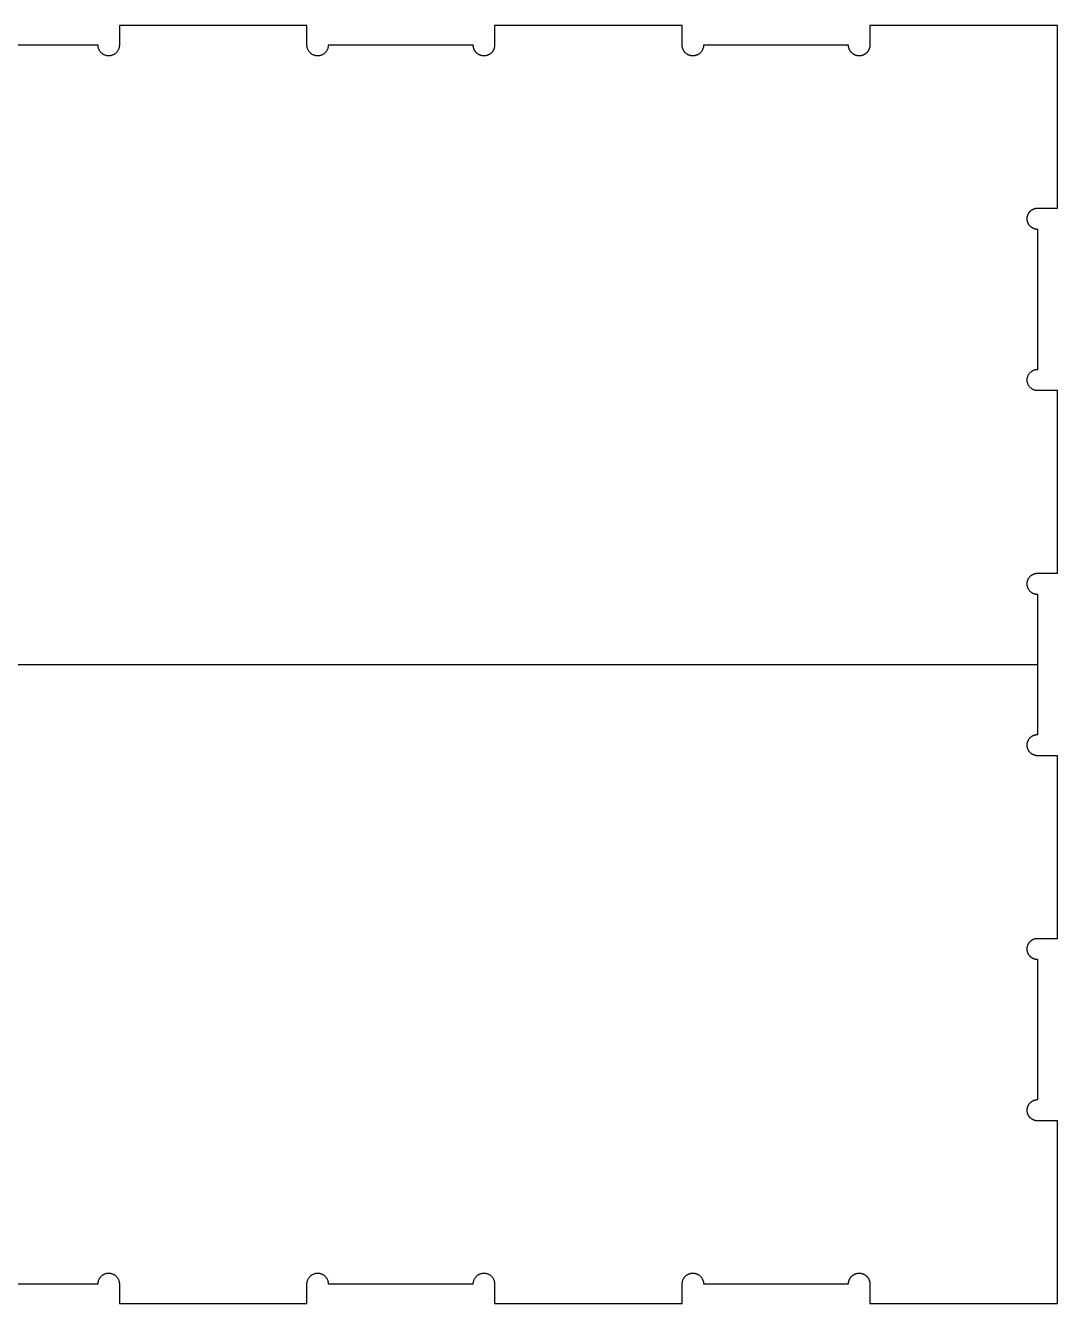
# Model space of a CAD drawing. Header units: millimetres. Extents: x -3003 to 2440, y -88 to 1748.
# Drawn here: x -1876.6 to -1561.6, y 630.9 to 1020.9 of the extents above; entities that cross this region are included whole.
import ezdxf

# ---------------------------------------------------------------- set-up
doc = ezdxf.new("R2010")
doc.units = ezdxf.units.MM
doc.header["$MEASUREMENT"] = 0
doc.layers.add('LAID OUT PARTS', color=7, linetype='Continuous', true_color=0x000000)

msp = doc.modelspace()

# ---------------------------------------------------------------- linework, layer by layer
at = {"layer": 'LAID OUT PARTS'}
for p, q in [((-2111.62, 825.86, -6), (-1567.62, 825.86, -6)), ((-2111.62, 825.86), (-1567.62, 825.86))]:
    msp.add_line(p, q, dxfattribs=at)
for points in [[(-1790.71, 1020.86, -6), (-1819.35, 1020.86, -6), (-1847.98, 1020.86, -6)], [(-1847.98, 1020.86, -6), (-1847.98, 1020.86, -3), (-1847.98, 1020.86)], [(-1790.71, 1020.86), (-1819.35, 1020.86), (-1847.98, 1020.86)], [(-1847.98, 1020.86, -6), (-1847.98, 1017.86, -6), (-1847.98, 1014.86, -6)], [(-1847.98, 1020.86), (-1847.98, 1017.86), (-1847.98, 1014.86)], [(-1790.71, 1020.86, -3), (-1819.35, 1020.86, -3), (-1847.98, 1020.86, -3)], [(-1847.98, 1020.86, -3), (-1847.98, 1017.86, -3), (-1847.98, 1014.86, -3)], [(-1819.35, 1020.86, -6), (-1819.35, 1020.86, -3), (-1819.35, 1020.86)], [(-1790.71, 1014.86, -6), (-1790.71, 1017.86, -6), (-1790.71, 1020.86, -6)], [(-1790.71, 1020.86, -6), (-1790.71, 1020.86, -3), (-1790.71, 1020.86)], [(-1790.71, 1014.86), (-1790.71, 1017.86), (-1790.71, 1020.86)], [(-1790.71, 1014.86, -3), (-1790.71, 1017.86, -3), (-1790.71, 1020.86, -3)], [(-1676.16, 1020.86, -6), (-1704.8, 1020.86, -6), (-1733.44, 1020.86, -6)], [(-1733.44, 1020.86, -6), (-1733.44, 1020.86, -3), (-1733.44, 1020.86)], [(-1676.16, 1020.86), (-1704.8, 1020.86), (-1733.44, 1020.86)], [(-1733.44, 1020.86, -6), (-1733.44, 1017.86, -6), (-1733.44, 1014.86, -6)], [(-1733.44, 1020.86), (-1733.44, 1017.86), (-1733.44, 1014.86)], [(-1676.16, 1020.86, -3), (-1704.8, 1020.86, -3), (-1733.44, 1020.86, -3)], [(-1733.44, 1020.86, -3), (-1733.44, 1017.86, -3), (-1733.44, 1014.86, -3)], [(-1704.8, 1020.86, -6), (-1704.8, 1020.86, -3), (-1704.8, 1020.86)], [(-1676.16, 1014.86, -6), (-1676.16, 1017.86, -6), (-1676.16, 1020.86, -6)], [(-1676.16, 1020.86, -6), (-1676.16, 1020.86, -3), (-1676.16, 1020.86)], [(-1676.16, 1014.86), (-1676.16, 1017.86), (-1676.16, 1020.86)], [(-1676.16, 1014.86, -3), (-1676.16, 1017.86, -3), (-1676.16, 1020.86, -3)], [(-1561.62, 1020.86, -6), (-1590.25, 1020.86, -6), (-1618.89, 1020.86, -6)], [(-1618.89, 1020.86, -6), (-1618.89, 1020.86, -3), (-1618.89, 1020.86)], [(-1561.62, 1020.86), (-1590.25, 1020.86), (-1618.89, 1020.86)], [(-1618.89, 1020.86, -6), (-1618.89, 1017.86, -6), (-1618.89, 1014.86, -6)], [(-1618.89, 1020.86), (-1618.89, 1017.86), (-1618.89, 1014.86)], [(-1561.62, 1020.86, -3), (-1590.25, 1020.86, -3), (-1618.89, 1020.86, -3)], [(-1618.89, 1020.86, -3), (-1618.89, 1017.86, -3), (-1618.89, 1014.86, -3)], [(-1590.25, 1020.86, -6), (-1590.25, 1020.86, -3), (-1590.25, 1020.86)], [(-1561.62, 965.15, -6), (-1561.62, 992.29, -6), (-1561.62, 1020.86, -6)], [(-1561.62, 1020.86, -6), (-1561.62, 1020.86, -3), (-1561.62, 1020.86)], [(-1561.62, 965.15), (-1561.62, 992.29), (-1561.62, 1020.86)], [(-1561.62, 965.15, -3), (-1561.62, 992.29, -3), (-1561.62, 1020.86, -3)], [(-1854.48, 1014.86, -6), (-1876.62, 1014.86, -6), (-1898.75, 1014.86, -6)], [(-1854.48, 1014.86), (-1876.62, 1014.86), (-1898.75, 1014.86)], [(-1854.48, 1014.86, -3), (-1876.62, 1014.86, -3), (-1898.75, 1014.86, -3)], [(-1876.62, 1014.86, -6), (-1876.62, 1014.86, -3), (-1876.62, 1014.86)], [(-1854.48, 1014.86, -6), (-1854.48, 1014.86, -3), (-1854.48, 1014.86)], [(-1847.98, 1017.86, -6), (-1847.98, 1017.86, -3), (-1847.98, 1017.86)], [(-1847.98, 1014.86, -6), (-1847.98, 1014.86, -3), (-1847.98, 1014.86)], [(-1790.71, 1017.86, -6), (-1790.71, 1017.86, -3), (-1790.71, 1017.86)], [(-1790.71, 1014.86, -6), (-1790.71, 1014.86, -3), (-1790.71, 1014.86)], [(-1739.94, 1014.86, -6), (-1762.07, 1014.86, -6), (-1784.21, 1014.86, -6)], [(-1784.21, 1014.86, -6), (-1784.21, 1014.86, -3), (-1784.21, 1014.86)], [(-1739.94, 1014.86), (-1762.07, 1014.86), (-1784.21, 1014.86)], [(-1739.94, 1014.86, -3), (-1762.07, 1014.86, -3), (-1784.21, 1014.86, -3)], [(-1762.07, 1014.86, -6), (-1762.07, 1014.86, -3), (-1762.07, 1014.86)], [(-1739.94, 1014.86, -6), (-1739.94, 1014.86, -3), (-1739.94, 1014.86)], [(-1733.44, 1017.86, -6), (-1733.44, 1017.86, -3), (-1733.44, 1017.86)], [(-1733.44, 1014.86, -6), (-1733.44, 1014.86, -3), (-1733.44, 1014.86)], [(-1676.16, 1017.86, -6), (-1676.16, 1017.86, -3), (-1676.16, 1017.86)], [(-1676.16, 1014.86, -6), (-1676.16, 1014.86, -3), (-1676.16, 1014.86)], [(-1625.39, 1014.86, -6), (-1647.53, 1014.86, -6), (-1669.66, 1014.86, -6)], [(-1669.66, 1014.86, -6), (-1669.66, 1014.86, -3), (-1669.66, 1014.86)], [(-1625.39, 1014.86), (-1647.53, 1014.86), (-1669.66, 1014.86)], [(-1625.39, 1014.86, -3), (-1647.53, 1014.86, -3), (-1669.66, 1014.86, -3)], [(-1647.53, 1014.86, -6), (-1647.53, 1014.86, -3), (-1647.53, 1014.86)], [(-1625.39, 1014.86, -6), (-1625.39, 1014.86, -3), (-1625.39, 1014.86)], [(-1618.89, 1017.86, -6), (-1618.89, 1017.86, -3), (-1618.89, 1017.86)], [(-1618.89, 1014.86, -6), (-1618.89, 1014.86, -3), (-1618.89, 1014.86)], [(-1851.23, 1011.61, -6), (-1851.23, 1011.61, -3), (-1851.23, 1011.61)], [(-1787.46, 1011.61, -6), (-1787.46, 1011.61, -3), (-1787.46, 1011.61)], [(-1738.98, 1012.57, -6), (-1738.98, 1012.57, -3), (-1738.98, 1012.57)], [(-1736.69, 1011.61, -6), (-1736.69, 1011.61, -3), (-1736.69, 1011.61)], [(-1734.39, 1012.57, -6), (-1734.39, 1012.57, -3), (-1734.39, 1012.57)], [(-1672.91, 1011.61, -6), (-1672.91, 1011.61, -3), (-1672.91, 1011.61)], [(-1624.44, 1012.57, -6), (-1624.44, 1012.57, -3), (-1624.44, 1012.57)], [(-1622.14, 1011.61, -6), (-1622.14, 1011.61, -3), (-1622.14, 1011.61)], [(-1619.84, 1012.57, -6), (-1619.84, 1012.57, -3), (-1619.84, 1012.57)], [(-1561.62, 992.65, -6), (-1561.62, 992.65, -3), (-1561.62, 992.65)], [(-1569.92, 964.2, -6), (-1569.92, 964.2, -3), (-1569.92, 964.2)], [(-1567.62, 965.15, -6), (-1567.62, 965.15, -3), (-1567.62, 965.15)], [(-1567.62, 965.15, -6), (-1564.62, 965.15, -6), (-1561.62, 965.15, -6)], [(-1567.62, 965.15), (-1564.62, 965.15), (-1561.62, 965.15)], [(-1567.62, 965.15, -3), (-1564.62, 965.15, -3), (-1561.62, 965.15, -3)], [(-1564.62, 965.15, -6), (-1564.62, 965.15, -3), (-1564.62, 965.15)], [(-1561.62, 965.15, -6), (-1561.62, 965.15, -3), (-1561.62, 965.15)], [(-1570.87, 961.9, -6), (-1570.87, 961.9, -3), (-1570.87, 961.9)], [(-1569.92, 959.6, -6), (-1569.92, 959.6, -3), (-1569.92, 959.6)], [(-1567.62, 915.94, -6), (-1567.62, 936.58, -6), (-1567.62, 958.65, -6)], [(-1567.62, 958.65, -6), (-1567.62, 958.65, -3), (-1567.62, 958.65)], [(-1567.62, 915.94), (-1567.62, 936.58), (-1567.62, 958.65)], [(-1567.62, 915.94, -3), (-1567.62, 936.58, -3), (-1567.62, 958.65, -3)], [(-1567.62, 936.94, -6), (-1567.62, 936.94, -3), (-1567.62, 936.94)], [(-1570.87, 912.69, -6), (-1570.87, 912.69, -3), (-1570.87, 912.69)], [(-1567.62, 915.94, -6), (-1567.62, 915.94, -3), (-1567.62, 915.94)], [(-1561.62, 909.44, -6), (-1564.62, 909.44, -6), (-1567.62, 909.44, -6)], [(-1567.62, 909.44, -6), (-1567.62, 909.44, -3), (-1567.62, 909.44)], [(-1561.62, 909.44), (-1564.62, 909.44), (-1567.62, 909.44)], [(-1561.62, 909.44, -3), (-1564.62, 909.44, -3), (-1567.62, 909.44, -3)], [(-1564.62, 909.44, -6), (-1564.62, 909.44, -3), (-1564.62, 909.44)], [(-1561.62, 853.72, -6), (-1561.62, 880.86, -6), (-1561.62, 909.44, -6)], [(-1561.62, 909.44, -6), (-1561.62, 909.44, -3), (-1561.62, 909.44)], [(-1561.62, 853.72), (-1561.62, 880.86), (-1561.62, 909.44)], [(-1561.62, 853.72, -3), (-1561.62, 880.86, -3), (-1561.62, 909.44, -3)], [(-1561.62, 881.22, -6), (-1561.62, 881.22, -3), (-1561.62, 881.22)], [(-1570.87, 850.47, -6), (-1570.87, 850.47, -3), (-1570.87, 850.47)], [(-1567.62, 853.72, -6), (-1567.62, 853.72, -3), (-1567.62, 853.72)], [(-1567.62, 853.72, -6), (-1564.62, 853.72, -6), (-1561.62, 853.72, -6)], [(-1567.62, 853.72), (-1564.62, 853.72), (-1561.62, 853.72)], [(-1567.62, 853.72, -3), (-1564.62, 853.72, -3), (-1561.62, 853.72, -3)], [(-1564.62, 853.72, -6), (-1564.62, 853.72, -3), (-1564.62, 853.72)], [(-1561.62, 853.72, -6), (-1561.62, 853.72, -3), (-1561.62, 853.72)], [(-1567.62, 804.51, -6), (-1567.62, 825.15, -6), (-1567.62, 847.22, -6)], [(-1567.62, 847.22, -6), (-1567.62, 847.22, -3), (-1567.62, 847.22)], [(-1567.62, 804.51), (-1567.62, 825.15), (-1567.62, 847.22)], [(-1567.62, 804.51, -3), (-1567.62, 825.15, -3), (-1567.62, 847.22, -3)], [(-1567.62, 825.51, -6), (-1567.62, 825.51, -3), (-1567.62, 825.51)], [(-1569.92, 803.56, -6), (-1569.92, 803.56, -3), (-1569.92, 803.56)], [(-1567.62, 804.51, -6), (-1567.62, 804.51, -3), (-1567.62, 804.51)], [(-1570.87, 801.26, -6), (-1570.87, 801.26, -3), (-1570.87, 801.26)], [(-1569.92, 798.96, -6), (-1569.92, 798.96, -3), (-1569.92, 798.96)], [(-1561.62, 798.01, -6), (-1564.62, 798.01, -6), (-1567.62, 798.01, -6)], [(-1567.62, 798.01, -6), (-1567.62, 798.01, -3), (-1567.62, 798.01)], [(-1561.62, 798.01), (-1564.62, 798.01), (-1567.62, 798.01)], [(-1561.62, 798.01, -3), (-1564.62, 798.01, -3), (-1567.62, 798.01, -3)], [(-1564.62, 798.01, -6), (-1564.62, 798.01, -3), (-1564.62, 798.01)], [(-1561.62, 742.29, -6), (-1561.62, 769.44, -6), (-1561.62, 798.01, -6)], [(-1561.62, 798.01, -6), (-1561.62, 798.01, -3), (-1561.62, 798.01)], [(-1561.62, 742.29), (-1561.62, 769.44), (-1561.62, 798.01)], [(-1561.62, 742.29, -3), (-1561.62, 769.44, -3), (-1561.62, 798.01, -3)], [(-1561.62, 769.79, -6), (-1561.62, 769.79, -3), (-1561.62, 769.79)], [(-1569.92, 741.34, -6), (-1569.92, 741.34, -3), (-1569.92, 741.34)], [(-1567.62, 742.29, -6), (-1567.62, 742.29, -3), (-1567.62, 742.29)], [(-1567.62, 742.29, -6), (-1564.62, 742.29, -6), (-1561.62, 742.29, -6)], [(-1567.62, 742.29), (-1564.62, 742.29), (-1561.62, 742.29)], [(-1567.62, 742.29, -3), (-1564.62, 742.29, -3), (-1561.62, 742.29, -3)], [(-1564.62, 742.29, -6), (-1564.62, 742.29, -3), (-1564.62, 742.29)], [(-1561.62, 742.29, -6), (-1561.62, 742.29, -3), (-1561.62, 742.29)], [(-1570.87, 739.04, -6), (-1570.87, 739.04, -3), (-1570.87, 739.04)], [(-1569.92, 736.75, -6), (-1569.92, 736.75, -3), (-1569.92, 736.75)], [(-1567.62, 693.08, -6), (-1567.62, 713.72, -6), (-1567.62, 735.79, -6)], [(-1567.62, 735.79, -6), (-1567.62, 735.79, -3), (-1567.62, 735.79)], [(-1567.62, 693.08), (-1567.62, 713.72), (-1567.62, 735.79)], [(-1567.62, 693.08, -3), (-1567.62, 713.72, -3), (-1567.62, 735.79, -3)], [(-1567.62, 714.08, -6), (-1567.62, 714.08, -3), (-1567.62, 714.08)], [(-1569.92, 692.13, -6), (-1569.92, 692.13, -3), (-1569.92, 692.13)], [(-1567.62, 693.08, -6), (-1567.62, 693.08, -3), (-1567.62, 693.08)], [(-1570.87, 689.83, -6), (-1570.87, 689.83, -3), (-1570.87, 689.83)], [(-1569.92, 687.53, -6), (-1569.92, 687.53, -3), (-1569.92, 687.53)], [(-1561.62, 686.58, -6), (-1564.62, 686.58, -6), (-1567.62, 686.58, -6)], [(-1567.62, 686.58, -6), (-1567.62, 686.58, -3), (-1567.62, 686.58)], [(-1561.62, 686.58), (-1564.62, 686.58), (-1567.62, 686.58)], [(-1561.62, 686.58, -3), (-1564.62, 686.58, -3), (-1567.62, 686.58, -3)], [(-1564.62, 686.58, -6), (-1564.62, 686.58, -3), (-1564.62, 686.58)], [(-1561.62, 630.86, -6), (-1561.62, 658.01, -6), (-1561.62, 686.58, -6)], [(-1561.62, 686.58, -6), (-1561.62, 686.58, -3), (-1561.62, 686.58)], [(-1561.62, 630.86), (-1561.62, 658.01), (-1561.62, 686.58)], [(-1561.62, 630.86, -3), (-1561.62, 658.01, -3), (-1561.62, 686.58, -3)], [(-1561.62, 658.36, -6), (-1561.62, 658.36, -3), (-1561.62, 658.36)], [(-1851.23, 640.11, -6), (-1851.23, 640.11, -3), (-1851.23, 640.11)], [(-1787.46, 640.11, -6), (-1787.46, 640.11, -3), (-1787.46, 640.11)], [(-1736.69, 640.11, -6), (-1736.69, 640.11, -3), (-1736.69, 640.11)], [(-1672.91, 640.11, -6), (-1672.91, 640.11, -3), (-1672.91, 640.11)], [(-1622.14, 640.11, -6), (-1622.14, 640.11, -3), (-1622.14, 640.11)], [(-1898.75, 636.86, -6), (-1876.62, 636.86, -6), (-1854.48, 636.86, -6)], [(-1898.75, 636.86), (-1876.62, 636.86), (-1854.48, 636.86)], [(-1898.75, 636.86, -3), (-1876.62, 636.86, -3), (-1854.48, 636.86, -3)], [(-1854.48, 636.86, -6), (-1854.48, 636.86, -3), (-1854.48, 636.86)], [(-1847.98, 636.86, -6), (-1847.98, 636.86, -3), (-1847.98, 636.86)], [(-1847.98, 636.86, -6), (-1847.98, 633.86, -6), (-1847.98, 630.86, -6)], [(-1847.98, 636.86), (-1847.98, 633.86), (-1847.98, 630.86)], [(-1847.98, 636.86, -3), (-1847.98, 633.86, -3), (-1847.98, 630.86, -3)], [(-1790.71, 630.86, -6), (-1790.71, 633.86, -6), (-1790.71, 636.86, -6)], [(-1790.71, 636.86, -6), (-1790.71, 636.86, -3), (-1790.71, 636.86)], [(-1790.71, 630.86), (-1790.71, 633.86), (-1790.71, 636.86)], [(-1790.71, 630.86, -3), (-1790.71, 633.86, -3), (-1790.71, 636.86, -3)], [(-1784.21, 636.86, -6), (-1784.21, 636.86, -3), (-1784.21, 636.86)], [(-1784.21, 636.86, -6), (-1762.07, 636.86, -6), (-1739.94, 636.86, -6)], [(-1784.21, 636.86), (-1762.07, 636.86), (-1739.94, 636.86)], [(-1784.21, 636.86, -3), (-1762.07, 636.86, -3), (-1739.94, 636.86, -3)], [(-1762.07, 636.86, -6), (-1762.07, 636.86, -3), (-1762.07, 636.86)], [(-1739.94, 636.86, -6), (-1739.94, 636.86, -3), (-1739.94, 636.86)], [(-1733.44, 636.86, -6), (-1733.44, 636.86, -3), (-1733.44, 636.86)], [(-1733.44, 636.86, -6), (-1733.44, 633.86, -6), (-1733.44, 630.86, -6)], [(-1733.44, 636.86), (-1733.44, 633.86), (-1733.44, 630.86)], [(-1733.44, 636.86, -3), (-1733.44, 633.86, -3), (-1733.44, 630.86, -3)], [(-1676.16, 630.86, -6), (-1676.16, 633.86, -6), (-1676.16, 636.86, -6)], [(-1676.16, 636.86, -6), (-1676.16, 636.86, -3), (-1676.16, 636.86)], [(-1676.16, 630.86), (-1676.16, 633.86), (-1676.16, 636.86)], [(-1676.16, 630.86, -3), (-1676.16, 633.86, -3), (-1676.16, 636.86, -3)], [(-1669.66, 636.86, -6), (-1669.66, 636.86, -3), (-1669.66, 636.86)], [(-1669.66, 636.86, -6), (-1647.53, 636.86, -6), (-1625.39, 636.86, -6)], [(-1669.66, 636.86), (-1647.53, 636.86), (-1625.39, 636.86)], [(-1669.66, 636.86, -3), (-1647.53, 636.86, -3), (-1625.39, 636.86, -3)], [(-1647.53, 636.86, -6), (-1647.53, 636.86, -3), (-1647.53, 636.86)], [(-1625.39, 636.86, -6), (-1625.39, 636.86, -3), (-1625.39, 636.86)], [(-1624.44, 639.16, -6), (-1624.44, 639.16, -3), (-1624.44, 639.16)], [(-1619.84, 639.16, -6), (-1619.84, 639.16, -3), (-1619.84, 639.16)], [(-1618.89, 636.86, -6), (-1618.89, 636.86, -3), (-1618.89, 636.86)], [(-1618.89, 636.86, -6), (-1618.89, 633.86, -6), (-1618.89, 630.86, -6)], [(-1618.89, 636.86), (-1618.89, 633.86), (-1618.89, 630.86)], [(-1618.89, 636.86, -3), (-1618.89, 633.86, -3), (-1618.89, 630.86, -3)], [(-1847.98, 633.86, -6), (-1847.98, 633.86, -3), (-1847.98, 633.86)], [(-1790.71, 633.86, -6), (-1790.71, 633.86, -3), (-1790.71, 633.86)], [(-1733.44, 633.86, -6), (-1733.44, 633.86, -3), (-1733.44, 633.86)], [(-1676.16, 633.86, -6), (-1676.16, 633.86, -3), (-1676.16, 633.86)], [(-1618.89, 633.86, -6), (-1618.89, 633.86, -3), (-1618.89, 633.86)], [(-1847.98, 630.86, -6), (-1847.98, 630.86, -3), (-1847.98, 630.86)], [(-1847.98, 630.86, -6), (-1819.35, 630.86, -6), (-1790.71, 630.86, -6)], [(-1847.98, 630.86), (-1819.35, 630.86), (-1790.71, 630.86)], [(-1847.98, 630.86, -3), (-1819.35, 630.86, -3), (-1790.71, 630.86, -3)], [(-1819.35, 630.86, -6), (-1819.35, 630.86, -3), (-1819.35, 630.86)], [(-1790.71, 630.86, -6), (-1790.71, 630.86, -3), (-1790.71, 630.86)], [(-1733.44, 630.86, -6), (-1733.44, 630.86, -3), (-1733.44, 630.86)], [(-1733.44, 630.86, -6), (-1704.8, 630.86, -6), (-1676.16, 630.86, -6)], [(-1733.44, 630.86), (-1704.8, 630.86), (-1676.16, 630.86)], [(-1733.44, 630.86, -3), (-1704.8, 630.86, -3), (-1676.16, 630.86, -3)], [(-1704.8, 630.86, -6), (-1704.8, 630.86, -3), (-1704.8, 630.86)], [(-1676.16, 630.86, -6), (-1676.16, 630.86, -3), (-1676.16, 630.86)], [(-1618.89, 630.86, -6), (-1618.89, 630.86, -3), (-1618.89, 630.86)], [(-1618.89, 630.86, -6), (-1590.25, 630.86, -6), (-1561.62, 630.86, -6)], [(-1618.89, 630.86), (-1590.25, 630.86), (-1561.62, 630.86)], [(-1618.89, 630.86, -3), (-1590.25, 630.86, -3), (-1561.62, 630.86, -3)], [(-1590.25, 630.86, -6), (-1590.25, 630.86, -3), (-1590.25, 630.86)], [(-1561.62, 630.86, -6), (-1561.62, 630.86, -3), (-1561.62, 630.86)]]:
    msp.add_open_spline(points, degree=2, dxfattribs=at)
for points, weights, knots in [([(-1847.98, 1014.86, -6), (-1847.98, 1011.61, -6), (-1851.23, 1011.61, -6), (-1854.48, 1011.61, -6), (-1854.48, 1014.86, -6)], [1, 0.707106781187, 1, 0.707106781187, 1], [-156.870159, -156.870159, -156.870159, -151.765071, -151.765071, -146.659983, -146.659983, -146.659983]), ([(-1847.98, 1014.86), (-1847.98, 1011.61), (-1851.23, 1011.61), (-1854.48, 1011.61), (-1854.48, 1014.86)], [1, 0.707106781187, 1, 0.707106781187, 1], [-156.870159, -156.870159, -156.870159, -151.765071, -151.765071, -146.659983, -146.659983, -146.659983]), ([(-1847.98, 1014.86, -3), (-1847.98, 1011.61, -3), (-1851.23, 1011.61, -3), (-1854.48, 1011.61, -3), (-1854.48, 1014.86, -3)], [1, 0.707106781187, 1, 0.707106781187, 1], [-156.870159, -156.870159, -156.870159, -151.765071, -151.765071, -146.659983, -146.659983, -146.659983]), ([(-1784.21, 1014.86, -6), (-1784.21, 1011.61, -6), (-1787.46, 1011.61, -6), (-1790.71, 1011.61, -6), (-1790.71, 1014.86, -6)], [1, 0.707106781187, 1, 0.707106781187, 1], [-170.080335, -170.080335, -170.080335, -164.975247, -164.975247, -159.870159, -159.870159, -159.870159]), ([(-1784.21, 1014.86), (-1784.21, 1011.61), (-1787.46, 1011.61), (-1790.71, 1011.61), (-1790.71, 1014.86)], [1, 0.707106781187, 1, 0.707106781187, 1], [-170.080335, -170.080335, -170.080335, -164.975247, -164.975247, -159.870159, -159.870159, -159.870159]), ([(-1784.21, 1014.86, -3), (-1784.21, 1011.61, -3), (-1787.46, 1011.61, -3), (-1790.71, 1011.61, -3), (-1790.71, 1014.86, -3)], [1, 0.707106781187, 1, 0.707106781187, 1], [-170.080335, -170.080335, -170.080335, -164.975247, -164.975247, -159.870159, -159.870159, -159.870159]), ([(-1733.44, 1014.86, -6), (-1733.44, 1013.52, -6), (-1734.39, 1012.57, -6), (-1735.34, 1011.61, -6), (-1736.69, 1011.61, -6), (-1738.03, 1011.61, -6), (-1738.98, 1012.57, -6), (-1739.94, 1013.52, -6), (-1739.94, 1014.86, -6)], [1, 0.923879501189, 1, 0.923879501189, 1, 0.923879501189, 1, 0.923879501189, 1], [-181.063529, -181.063529, -181.063529, -178.510984, -178.510984, -175.95844, -175.95844, -173.405895, -173.405895, -170.853351, -170.853351, -170.853351]), ([(-1733.44, 1014.86), (-1733.44, 1013.52), (-1734.39, 1012.57), (-1735.34, 1011.61), (-1736.69, 1011.61), (-1738.03, 1011.61), (-1738.98, 1012.57), (-1739.94, 1013.52), (-1739.94, 1014.86)], [1, 0.923879501189, 1, 0.923879501189, 1, 0.923879501189, 1, 0.923879501189, 1], [-181.063529, -181.063529, -181.063529, -178.510984, -178.510984, -175.95844, -175.95844, -173.405895, -173.405895, -170.853351, -170.853351, -170.853351]), ([(-1733.44, 1014.86, -3), (-1733.44, 1013.52, -3), (-1734.39, 1012.57, -3), (-1735.34, 1011.61, -3), (-1736.69, 1011.61, -3), (-1738.03, 1011.61, -3), (-1738.98, 1012.57, -3), (-1739.94, 1013.52, -3), (-1739.94, 1014.86, -3)], [1, 0.923879501189, 1, 0.923879501189, 1, 0.923879501189, 1, 0.923879501189, 1], [-181.063529, -181.063529, -181.063529, -178.510984, -178.510984, -175.95844, -175.95844, -173.405895, -173.405895, -170.853351, -170.853351, -170.853351]), ([(-1669.66, 1014.86, -6), (-1669.66, 1011.61, -6), (-1672.91, 1011.61, -6), (-1676.16, 1011.61, -6), (-1676.16, 1014.86, -6)], [1, 0.707106781187, 1, 0.707106781187, 1], [-194.273705, -194.273705, -194.273705, -189.168617, -189.168617, -184.063529, -184.063529, -184.063529]), ([(-1669.66, 1014.86), (-1669.66, 1011.61), (-1672.91, 1011.61), (-1676.16, 1011.61), (-1676.16, 1014.86)], [1, 0.707106781187, 1, 0.707106781187, 1], [-194.273705, -194.273705, -194.273705, -189.168617, -189.168617, -184.063529, -184.063529, -184.063529]), ([(-1669.66, 1014.86, -3), (-1669.66, 1011.61, -3), (-1672.91, 1011.61, -3), (-1676.16, 1011.61, -3), (-1676.16, 1014.86, -3)], [1, 0.707106781187, 1, 0.707106781187, 1], [-194.273705, -194.273705, -194.273705, -189.168617, -189.168617, -184.063529, -184.063529, -184.063529]), ([(-1618.89, 1014.86, -6), (-1618.89, 1013.52, -6), (-1619.84, 1012.57, -6), (-1620.8, 1011.61, -6), (-1622.14, 1011.61, -6), (-1623.49, 1011.61, -6), (-1624.44, 1012.57, -6), (-1625.39, 1013.52, -6), (-1625.39, 1014.86, -6)], [1, 0.923879515227, 1, 0.923879515227, 1, 0.923879515227, 1, 0.923879515227, 1], [-205.256898, -205.256898, -205.256898, -202.704354, -202.704354, -200.15181, -200.15181, -197.599265, -197.599265, -195.046721, -195.046721, -195.046721]), ([(-1618.89, 1014.86), (-1618.89, 1013.52), (-1619.84, 1012.57), (-1620.8, 1011.61), (-1622.14, 1011.61), (-1623.49, 1011.61), (-1624.44, 1012.57), (-1625.39, 1013.52), (-1625.39, 1014.86)], [1, 0.923879515227, 1, 0.923879515227, 1, 0.923879515227, 1, 0.923879515227, 1], [-205.256898, -205.256898, -205.256898, -202.704354, -202.704354, -200.15181, -200.15181, -197.599265, -197.599265, -195.046721, -195.046721, -195.046721]), ([(-1618.89, 1014.86, -3), (-1618.89, 1013.52, -3), (-1619.84, 1012.57, -3), (-1620.8, 1011.61, -3), (-1622.14, 1011.61, -3), (-1623.49, 1011.61, -3), (-1624.44, 1012.57, -3), (-1625.39, 1013.52, -3), (-1625.39, 1014.86, -3)], [1, 0.923879515227, 1, 0.923879515227, 1, 0.923879515227, 1, 0.923879515227, 1], [-205.256898, -205.256898, -205.256898, -202.704354, -202.704354, -200.15181, -200.15181, -197.599265, -197.599265, -195.046721, -195.046721, -195.046721]), ([(-1567.62, 958.65, -6), (-1568.96, 958.65, -6), (-1569.92, 959.6, -6), (-1570.87, 960.55, -6), (-1570.87, 961.9, -6), (-1570.87, 963.25, -6), (-1569.92, 964.2, -6), (-1568.96, 965.15, -6), (-1567.62, 965.15, -6)], [1, 0.923879515595, 1, 0.923879515595, 1, 0.923879515595, 1, 0.923879515595, 1], [-219.467075, -219.467075, -219.467075, -216.914531, -216.914531, -214.361987, -214.361987, -211.809443, -211.809443, -209.256898, -209.256898, -209.256898]), ([(-1567.62, 958.65), (-1568.96, 958.65), (-1569.92, 959.6), (-1570.87, 960.55), (-1570.87, 961.9), (-1570.87, 963.25), (-1569.92, 964.2), (-1568.96, 965.15), (-1567.62, 965.15)], [1, 0.923879515595, 1, 0.923879515595, 1, 0.923879515595, 1, 0.923879515595, 1], [-219.467075, -219.467075, -219.467075, -216.914531, -216.914531, -214.361987, -214.361987, -211.809443, -211.809443, -209.256898, -209.256898, -209.256898]), ([(-1567.62, 958.65, -3), (-1568.96, 958.65, -3), (-1569.92, 959.6, -3), (-1570.87, 960.55, -3), (-1570.87, 961.9, -3), (-1570.87, 963.25, -3), (-1569.92, 964.2, -3), (-1568.96, 965.15, -3), (-1567.62, 965.15, -3)], [1, 0.923879515595, 1, 0.923879515595, 1, 0.923879515595, 1, 0.923879515595, 1], [-219.467075, -219.467075, -219.467075, -216.914531, -216.914531, -214.361987, -214.361987, -211.809443, -211.809443, -209.256898, -209.256898, -209.256898]), ([(-1567.62, 909.44, -6), (-1570.87, 909.44, -6), (-1570.87, 912.69, -6), (-1570.87, 915.94, -6), (-1567.62, 915.94, -6)], [1, 0.707106781187, 1, 0.707106781187, 1], [-230.449752, -230.449752, -230.449752, -225.344664, -225.344664, -220.239575, -220.239575, -220.239575]), ([(-1567.62, 909.44), (-1570.87, 909.44), (-1570.87, 912.69), (-1570.87, 915.94), (-1567.62, 915.94)], [1, 0.707106781187, 1, 0.707106781187, 1], [-230.449752, -230.449752, -230.449752, -225.344664, -225.344664, -220.239575, -220.239575, -220.239575]), ([(-1567.62, 909.44, -3), (-1570.87, 909.44, -3), (-1570.87, 912.69, -3), (-1570.87, 915.94, -3), (-1567.62, 915.94, -3)], [1, 0.707106781187, 1, 0.707106781187, 1], [-230.449752, -230.449752, -230.449752, -225.344664, -225.344664, -220.239575, -220.239575, -220.239575]), ([(-1567.62, 847.22, -6), (-1570.87, 847.22, -6), (-1570.87, 850.47, -6), (-1570.87, 853.72, -6), (-1567.62, 853.72, -6)], [1, 0.707106781187, 1, 0.707106781187, 1], [-243.659928, -243.659928, -243.659928, -238.55484, -238.55484, -233.449752, -233.449752, -233.449752]), ([(-1567.62, 847.22), (-1570.87, 847.22), (-1570.87, 850.47), (-1570.87, 853.72), (-1567.62, 853.72)], [1, 0.707106781187, 1, 0.707106781187, 1], [-243.659928, -243.659928, -243.659928, -238.55484, -238.55484, -233.449752, -233.449752, -233.449752]), ([(-1567.62, 847.22, -3), (-1570.87, 847.22, -3), (-1570.87, 850.47, -3), (-1570.87, 853.72, -3), (-1567.62, 853.72, -3)], [1, 0.707106781187, 1, 0.707106781187, 1], [-243.659928, -243.659928, -243.659928, -238.55484, -238.55484, -233.449752, -233.449752, -233.449752]), ([(-1567.62, 798.01, -6), (-1568.96, 798.01, -6), (-1569.92, 798.96, -6), (-1570.87, 799.91, -6), (-1570.87, 801.26, -6), (-1570.87, 802.6, -6), (-1569.92, 803.56, -6), (-1568.96, 804.51, -6), (-1567.62, 804.51, -6)], [1, 0.923879512363, 1, 0.923879512363, 1, 0.923879512363, 1, 0.923879512363, 1], [-254.642605, -254.642605, -254.642605, -252.090061, -252.090061, -249.537516, -249.537516, -246.984972, -246.984972, -244.432428, -244.432428, -244.432428]), ([(-1567.62, 798.01), (-1568.96, 798.01), (-1569.92, 798.96), (-1570.87, 799.91), (-1570.87, 801.26), (-1570.87, 802.6), (-1569.92, 803.56), (-1568.96, 804.51), (-1567.62, 804.51)], [1, 0.923879512363, 1, 0.923879512363, 1, 0.923879512363, 1, 0.923879512363, 1], [-254.642605, -254.642605, -254.642605, -252.090061, -252.090061, -249.537516, -249.537516, -246.984972, -246.984972, -244.432428, -244.432428, -244.432428]), ([(-1567.62, 798.01, -3), (-1568.96, 798.01, -3), (-1569.92, 798.96, -3), (-1570.87, 799.91, -3), (-1570.87, 801.26, -3), (-1570.87, 802.6, -3), (-1569.92, 803.56, -3), (-1568.96, 804.51, -3), (-1567.62, 804.51, -3)], [1, 0.923879512363, 1, 0.923879512363, 1, 0.923879512363, 1, 0.923879512363, 1], [-254.642605, -254.642605, -254.642605, -252.090061, -252.090061, -249.537516, -249.537516, -246.984972, -246.984972, -244.432428, -244.432428, -244.432428]), ([(-1567.62, 735.79, -6), (-1568.96, 735.79, -6), (-1569.92, 736.75, -6), (-1570.87, 737.7, -6), (-1570.87, 739.04, -6), (-1570.87, 740.39, -6), (-1569.92, 741.34, -6), (-1568.96, 742.29, -6), (-1567.62, 742.29, -6)], [1, 0.923879512653, 1, 0.923879512653, 1, 0.923879512653, 1, 0.923879512653, 1], [-267.852783, -267.852783, -267.852783, -265.300238, -265.300238, -262.747694, -262.747694, -260.19515, -260.19515, -257.642605, -257.642605, -257.642605]), ([(-1567.62, 735.79), (-1568.96, 735.79), (-1569.92, 736.75), (-1570.87, 737.7), (-1570.87, 739.04), (-1570.87, 740.39), (-1569.92, 741.34), (-1568.96, 742.29), (-1567.62, 742.29)], [1, 0.923879512653, 1, 0.923879512653, 1, 0.923879512653, 1, 0.923879512653, 1], [-267.852783, -267.852783, -267.852783, -265.300238, -265.300238, -262.747694, -262.747694, -260.19515, -260.19515, -257.642605, -257.642605, -257.642605]), ([(-1567.62, 735.79, -3), (-1568.96, 735.79, -3), (-1569.92, 736.75, -3), (-1570.87, 737.7, -3), (-1570.87, 739.04, -3), (-1570.87, 740.39, -3), (-1569.92, 741.34, -3), (-1568.96, 742.29, -3), (-1567.62, 742.29, -3)], [1, 0.923879512653, 1, 0.923879512653, 1, 0.923879512653, 1, 0.923879512653, 1], [-267.852783, -267.852783, -267.852783, -265.300238, -265.300238, -262.747694, -262.747694, -260.19515, -260.19515, -257.642605, -257.642605, -257.642605]), ([(-1567.62, 686.58, -6), (-1568.96, 686.58, -6), (-1569.92, 687.53, -6), (-1570.87, 688.48, -6), (-1570.87, 689.83, -6), (-1570.87, 691.18, -6), (-1569.92, 692.13, -6), (-1568.96, 693.08, -6), (-1567.62, 693.08, -6)], [1, 0.923879509111, 1, 0.923879509111, 1, 0.923879509111, 1, 0.923879509111, 1], [-278.83546, -278.83546, -278.83546, -276.282916, -276.282916, -273.730372, -273.730372, -271.177827, -271.177827, -268.625283, -268.625283, -268.625283]), ([(-1567.62, 686.58), (-1568.96, 686.58), (-1569.92, 687.53), (-1570.87, 688.48), (-1570.87, 689.83), (-1570.87, 691.18), (-1569.92, 692.13), (-1568.96, 693.08), (-1567.62, 693.08)], [1, 0.923879509111, 1, 0.923879509111, 1, 0.923879509111, 1, 0.923879509111, 1], [-278.83546, -278.83546, -278.83546, -276.282916, -276.282916, -273.730372, -273.730372, -271.177827, -271.177827, -268.625283, -268.625283, -268.625283]), ([(-1567.62, 686.58, -3), (-1568.96, 686.58, -3), (-1569.92, 687.53, -3), (-1570.87, 688.48, -3), (-1570.87, 689.83, -3), (-1570.87, 691.18, -3), (-1569.92, 692.13, -3), (-1568.96, 693.08, -3), (-1567.62, 693.08, -3)], [1, 0.923879509111, 1, 0.923879509111, 1, 0.923879509111, 1, 0.923879509111, 1], [-278.83546, -278.83546, -278.83546, -276.282916, -276.282916, -273.730372, -273.730372, -271.177827, -271.177827, -268.625283, -268.625283, -268.625283]), ([(-1854.48, 636.86, -6), (-1854.48, 640.11, -6), (-1851.23, 640.11, -6), (-1847.98, 640.11, -6), (-1847.98, 636.86, -6)], [1, 0.707106781187, 1, 0.707106781187, 1], [-341.432374, -341.432374, -341.432374, -336.327286, -336.327286, -331.222198, -331.222198, -331.222198]), ([(-1854.48, 636.86), (-1854.48, 640.11), (-1851.23, 640.11), (-1847.98, 640.11), (-1847.98, 636.86)], [1, 0.707106781187, 1, 0.707106781187, 1], [-341.432374, -341.432374, -341.432374, -336.327286, -336.327286, -331.222198, -331.222198, -331.222198]), ([(-1854.48, 636.86, -3), (-1854.48, 640.11, -3), (-1851.23, 640.11, -3), (-1847.98, 640.11, -3), (-1847.98, 636.86, -3)], [1, 0.707106781187, 1, 0.707106781187, 1], [-341.432374, -341.432374, -341.432374, -336.327286, -336.327286, -331.222198, -331.222198, -331.222198]), ([(-1790.71, 636.86, -6), (-1790.71, 640.11, -6), (-1787.46, 640.11, -6), (-1784.21, 640.11, -6), (-1784.21, 636.86, -6)], [1, 0.707106781187, 1, 0.707106781187, 1], [-328.222198, -328.222198, -328.222198, -323.11711, -323.11711, -318.012022, -318.012022, -318.012022]), ([(-1790.71, 636.86), (-1790.71, 640.11), (-1787.46, 640.11), (-1784.21, 640.11), (-1784.21, 636.86)], [1, 0.707106781187, 1, 0.707106781187, 1], [-328.222198, -328.222198, -328.222198, -323.11711, -323.11711, -318.012022, -318.012022, -318.012022]), ([(-1790.71, 636.86, -3), (-1790.71, 640.11, -3), (-1787.46, 640.11, -3), (-1784.21, 640.11, -3), (-1784.21, 636.86, -3)], [1, 0.707106781187, 1, 0.707106781187, 1], [-328.222198, -328.222198, -328.222198, -323.11711, -323.11711, -318.012022, -318.012022, -318.012022]), ([(-1739.94, 636.86, -6), (-1739.94, 640.11, -6), (-1736.69, 640.11, -6), (-1733.44, 640.11, -6), (-1733.44, 636.86, -6)], [1, 0.707106781187, 1, 0.707106781187, 1], [-317.239006, -317.239006, -317.239006, -312.133918, -312.133918, -307.02883, -307.02883, -307.02883]), ([(-1739.94, 636.86), (-1739.94, 640.11), (-1736.69, 640.11), (-1733.44, 640.11), (-1733.44, 636.86)], [1, 0.707106781187, 1, 0.707106781187, 1], [-317.239006, -317.239006, -317.239006, -312.133918, -312.133918, -307.02883, -307.02883, -307.02883]), ([(-1739.94, 636.86, -3), (-1739.94, 640.11, -3), (-1736.69, 640.11, -3), (-1733.44, 640.11, -3), (-1733.44, 636.86, -3)], [1, 0.707106781187, 1, 0.707106781187, 1], [-317.239006, -317.239006, -317.239006, -312.133918, -312.133918, -307.02883, -307.02883, -307.02883]), ([(-1676.16, 636.86, -6), (-1676.16, 640.11, -6), (-1672.91, 640.11, -6), (-1669.66, 640.11, -6), (-1669.66, 636.86, -6)], [1, 0.707106781187, 1, 0.707106781187, 1], [-304.02883, -304.02883, -304.02883, -298.923742, -298.923742, -293.818654, -293.818654, -293.818654]), ([(-1676.16, 636.86), (-1676.16, 640.11), (-1672.91, 640.11), (-1669.66, 640.11), (-1669.66, 636.86)], [1, 0.707106781187, 1, 0.707106781187, 1], [-304.02883, -304.02883, -304.02883, -298.923742, -298.923742, -293.818654, -293.818654, -293.818654]), ([(-1676.16, 636.86, -3), (-1676.16, 640.11, -3), (-1672.91, 640.11, -3), (-1669.66, 640.11, -3), (-1669.66, 636.86, -3)], [1, 0.707106781187, 1, 0.707106781187, 1], [-304.02883, -304.02883, -304.02883, -298.923742, -298.923742, -293.818654, -293.818654, -293.818654]), ([(-1625.39, 636.86, -6), (-1625.39, 638.21, -6), (-1624.44, 639.16, -6), (-1623.49, 640.11, -6), (-1622.14, 640.11, -6), (-1620.8, 640.11, -6), (-1619.84, 639.16, -6), (-1618.89, 638.21, -6), (-1618.89, 636.86, -6)], [1, 0.923879510346, 1, 0.923879510346, 1, 0.923879510346, 1, 0.923879510346, 1], [-293.045638, -293.045638, -293.045638, -290.493094, -290.493094, -287.940549, -287.940549, -285.388005, -285.388005, -282.83546, -282.83546, -282.83546]), ([(-1625.39, 636.86), (-1625.39, 638.21), (-1624.44, 639.16), (-1623.49, 640.11), (-1622.14, 640.11), (-1620.8, 640.11), (-1619.84, 639.16), (-1618.89, 638.21), (-1618.89, 636.86)], [1, 0.923879510346, 1, 0.923879510346, 1, 0.923879510346, 1, 0.923879510346, 1], [-293.045638, -293.045638, -293.045638, -290.493094, -290.493094, -287.940549, -287.940549, -285.388005, -285.388005, -282.83546, -282.83546, -282.83546]), ([(-1625.39, 636.86, -3), (-1625.39, 638.21, -3), (-1624.44, 639.16, -3), (-1623.49, 640.11, -3), (-1622.14, 640.11, -3), (-1620.8, 640.11, -3), (-1619.84, 639.16, -3), (-1618.89, 638.21, -3), (-1618.89, 636.86, -3)], [1, 0.923879510346, 1, 0.923879510346, 1, 0.923879510346, 1, 0.923879510346, 1], [-293.045638, -293.045638, -293.045638, -290.493094, -290.493094, -287.940549, -287.940549, -285.388005, -285.388005, -282.83546, -282.83546, -282.83546])]:
    msp.add_rational_spline(points, weights, degree=2, knots=knots, dxfattribs=at)

doc.saveas('drawing.dxf')
